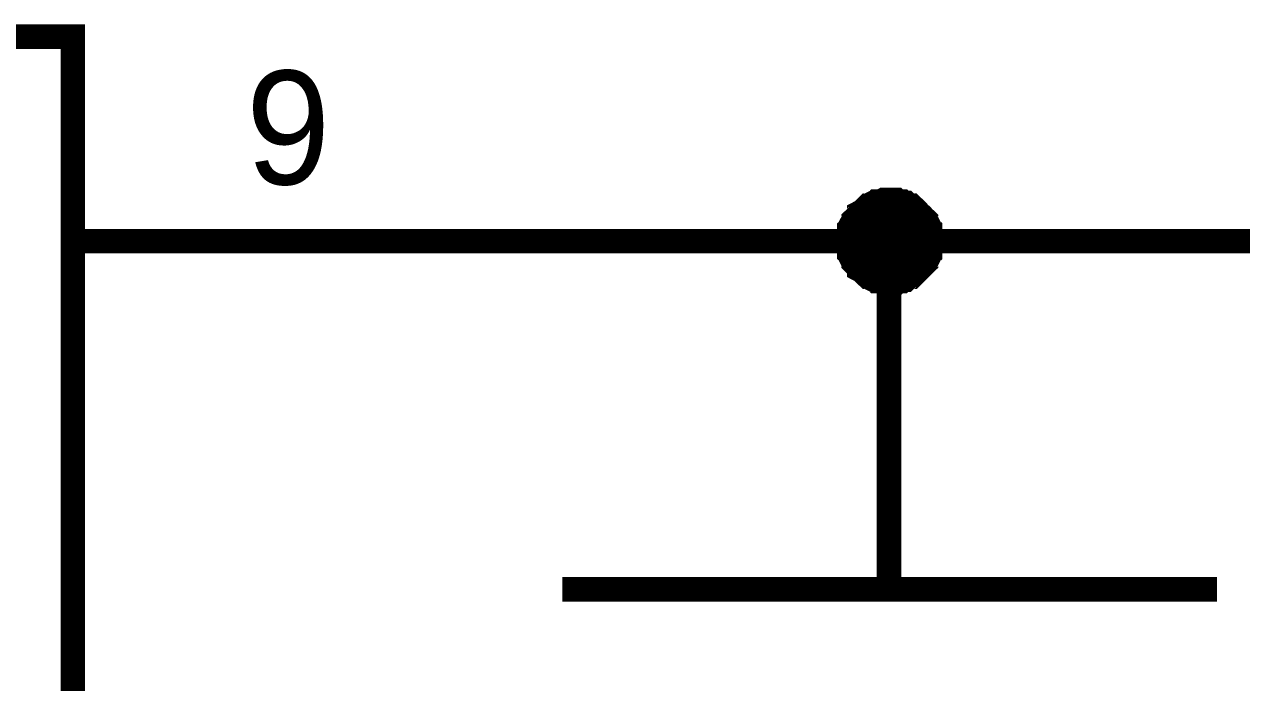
# Model space of a CAD drawing. Extents: x 0 to 594, y 0 to 420.
# Drawn here: x 72.03 to 86.92, y 197.1 to 205.15 of the extents above; entities that cross this region are included whole.
import ezdxf

# ---------------------------------------------------------------- set-up
doc = ezdxf.new("R2010")
doc.units = 0
doc.layers.add('SHEET', color=255, linetype='CONTINUOUS')

msp = doc.modelspace()

# ---------------------------------------------------------------- linework, layer by layer
at = {"layer": 'SHEET', "const_width": 0.3}
msp.add_lwpolyline([(50.131, 204.997), (72.618, 204.997), (72.618, 184.983), (50.131, 184.983), (50.131, 204.997)], close=True, dxfattribs=at)
at = {"layer": 'SHEET'}
for points, const_width in [([(82.099, 202.495), (82.099, 202.512), (82.099, 202.547), (82.099, 202.565), (82.116, 202.599), (82.116, 202.617), (82.116, 202.651), (82.133, 202.669), (82.133, 202.686), (82.151, 202.721), (82.168, 202.738), (82.168, 202.756), (82.186, 202.773), (82.203, 202.79), (82.22, 202.808), (82.238, 202.825), (82.238, 202.842), (82.272, 202.86), (82.29, 202.877), (82.307, 202.895), (82.324, 202.912), (82.342, 202.929), (82.359, 202.929), (82.377, 202.947), (82.411, 202.964), (82.429, 202.964), (82.446, 202.981), (82.481, 202.981), (82.498, 202.981), (82.533, 202.999), (82.55, 202.999), (82.585, 202.999), (82.602, 202.999)], 0.3), ([(82.099, 202.495), (82.099, 202.512), (82.099, 202.547), (82.099, 202.565), (82.116, 202.599), (82.116, 202.617), (82.116, 202.651), (82.133, 202.669), (82.133, 202.686), (82.151, 202.721), (82.168, 202.738), (82.168, 202.756), (82.186, 202.773), (82.203, 202.79), (82.22, 202.808), (82.238, 202.825), (82.238, 202.842), (82.272, 202.86), (82.29, 202.877), (82.307, 202.895), (82.324, 202.912), (82.342, 202.929), (82.359, 202.929), (82.377, 202.947), (82.411, 202.964), (82.429, 202.964), (82.446, 202.981), (82.481, 202.981), (82.498, 202.981), (82.533, 202.999), (82.55, 202.999), (82.585, 202.999), (82.602, 202.999)], 0.3), ([(82.099, 202.495), (82.099, 202.512), (82.099, 202.547), (82.099, 202.565), (82.116, 202.599), (82.116, 202.617), (82.116, 202.651), (82.133, 202.669), (82.133, 202.686), (82.151, 202.721), (82.168, 202.738), (82.168, 202.756), (82.186, 202.773), (82.203, 202.79), (82.22, 202.808), (82.238, 202.825), (82.238, 202.842), (82.272, 202.86), (82.29, 202.877), (82.307, 202.895), (82.324, 202.912), (82.342, 202.929), (82.359, 202.929), (82.377, 202.947), (82.411, 202.964), (82.429, 202.964), (82.446, 202.981), (82.481, 202.981), (82.498, 202.981), (82.533, 202.999), (82.55, 202.999), (82.585, 202.999), (82.602, 202.999)], 0.3), ([(82.099, 202.495), (82.099, 202.512), (82.099, 202.547), (82.099, 202.565), (82.116, 202.599), (82.116, 202.617), (82.116, 202.651), (82.133, 202.669), (82.133, 202.686), (82.151, 202.721), (82.168, 202.738), (82.168, 202.756), (82.186, 202.773), (82.203, 202.79), (82.22, 202.808), (82.238, 202.825), (82.238, 202.842), (82.272, 202.86), (82.29, 202.877), (82.307, 202.895), (82.324, 202.912), (82.342, 202.929), (82.359, 202.929), (82.377, 202.947), (82.411, 202.964), (82.429, 202.964), (82.446, 202.981), (82.481, 202.981), (82.498, 202.981), (82.533, 202.999), (82.55, 202.999), (82.585, 202.999), (82.602, 202.999)], 0.3), ([(82.099, 202.495), (82.099, 202.512), (82.099, 202.547), (82.099, 202.565), (82.116, 202.599), (82.116, 202.617), (82.116, 202.651), (82.133, 202.669), (82.133, 202.686), (82.151, 202.721), (82.168, 202.738), (82.168, 202.756), (82.186, 202.773), (82.203, 202.79), (82.22, 202.808), (82.238, 202.825), (82.238, 202.842), (82.272, 202.86), (82.29, 202.877), (82.307, 202.895), (82.324, 202.912), (82.342, 202.929), (82.359, 202.929), (82.377, 202.947), (82.411, 202.964), (82.429, 202.964), (82.446, 202.981), (82.481, 202.981), (82.498, 202.981), (82.533, 202.999), (82.55, 202.999), (82.585, 202.999), (82.602, 202.999)], 0.3), ([(82.602, 202.999), (82.602, 202.999)], 0.3), ([(82.602, 202.999), (82.637, 202.999), (82.654, 202.999), (82.689, 202.999), (82.706, 202.981), (82.741, 202.981), (82.759, 202.981), (82.776, 202.964), (82.811, 202.964), (82.828, 202.947), (82.845, 202.929), (82.88, 202.929), (82.897, 202.912), (82.915, 202.895), (82.932, 202.877), (82.95, 202.86), (82.967, 202.842), (82.984, 202.825), (83.002, 202.808), (83.019, 202.79), (83.036, 202.773), (83.054, 202.756), (83.054, 202.738), (83.071, 202.721), (83.088, 202.686), (83.088, 202.669), (83.106, 202.651), (83.106, 202.617), (83.106, 202.599), (83.123, 202.565), (83.123, 202.547), (83.123, 202.512), (83.123, 202.495)], 0.3), ([(82.602, 202.999), (82.602, 202.999)], 0.3), ([(82.602, 202.999), (82.637, 202.999), (82.654, 202.999), (82.689, 202.999), (82.706, 202.981), (82.741, 202.981), (82.759, 202.981), (82.776, 202.964), (82.811, 202.964), (82.828, 202.947), (82.845, 202.929), (82.88, 202.929), (82.897, 202.912), (82.915, 202.895), (82.932, 202.877), (82.95, 202.86), (82.967, 202.842), (82.984, 202.825), (83.002, 202.808), (83.019, 202.79), (83.036, 202.773), (83.054, 202.756), (83.054, 202.738), (83.071, 202.721), (83.088, 202.686), (83.088, 202.669), (83.106, 202.651), (83.106, 202.617), (83.106, 202.599), (83.123, 202.565), (83.123, 202.547), (83.123, 202.512), (83.123, 202.495)], 0.3), ([(82.602, 202.999), (82.602, 202.999)], 0.3), ([(82.602, 202.999), (82.637, 202.999), (82.654, 202.999), (82.689, 202.999), (82.706, 202.981), (82.741, 202.981), (82.759, 202.981), (82.776, 202.964), (82.811, 202.964), (82.828, 202.947), (82.845, 202.929), (82.88, 202.929), (82.897, 202.912), (82.915, 202.895), (82.932, 202.877), (82.95, 202.86), (82.967, 202.842), (82.984, 202.825), (83.002, 202.808), (83.019, 202.79), (83.036, 202.773), (83.054, 202.756), (83.054, 202.738), (83.071, 202.721), (83.088, 202.686), (83.088, 202.669), (83.106, 202.651), (83.106, 202.617), (83.106, 202.599), (83.123, 202.565), (83.123, 202.547), (83.123, 202.512), (83.123, 202.495)], 0.3), ([(82.602, 202.999), (82.602, 202.999)], 0.3), ([(82.602, 202.999), (82.637, 202.999), (82.654, 202.999), (82.689, 202.999), (82.706, 202.981), (82.741, 202.981), (82.759, 202.981), (82.776, 202.964), (82.811, 202.964), (82.828, 202.947), (82.845, 202.929), (82.88, 202.929), (82.897, 202.912), (82.915, 202.895), (82.932, 202.877), (82.95, 202.86), (82.967, 202.842), (82.984, 202.825), (83.002, 202.808), (83.019, 202.79), (83.036, 202.773), (83.054, 202.756), (83.054, 202.738), (83.071, 202.721), (83.088, 202.686), (83.088, 202.669), (83.106, 202.651), (83.106, 202.617), (83.106, 202.599), (83.123, 202.565), (83.123, 202.547), (83.123, 202.512), (83.123, 202.495)], 0.3), ([(82.602, 202.999), (82.602, 202.999)], 0.3), ([(82.602, 202.999), (82.637, 202.999), (82.654, 202.999), (82.689, 202.999), (82.706, 202.981), (82.741, 202.981), (82.759, 202.981), (82.776, 202.964), (82.811, 202.964), (82.828, 202.947), (82.845, 202.929), (82.88, 202.929), (82.897, 202.912), (82.915, 202.895), (82.932, 202.877), (82.95, 202.86), (82.967, 202.842), (82.984, 202.825), (83.002, 202.808), (83.019, 202.79), (83.036, 202.773), (83.054, 202.756), (83.054, 202.738), (83.071, 202.721), (83.088, 202.686), (83.088, 202.669), (83.106, 202.651), (83.106, 202.617), (83.106, 202.599), (83.123, 202.565), (83.123, 202.547), (83.123, 202.512), (83.123, 202.495)], 0.3), ([(82.099, 202.495), (82.099, 202.512), (82.099, 202.547), (82.099, 202.565), (82.116, 202.599), (82.116, 202.617), (82.116, 202.651), (82.133, 202.669), (82.133, 202.686), (82.151, 202.721), (82.168, 202.738), (82.168, 202.756), (82.186, 202.773), (82.203, 202.79), (82.22, 202.808), (82.238, 202.825), (82.238, 202.842), (82.272, 202.86), (82.29, 202.877), (82.307, 202.895), (82.324, 202.912), (82.342, 202.929), (82.359, 202.929), (82.377, 202.947), (82.411, 202.964), (82.429, 202.964), (82.446, 202.981), (82.481, 202.981), (82.498, 202.981), (82.533, 202.999), (82.55, 202.999), (82.585, 202.999), (82.602, 202.999)], 0.0991), ([(82.099, 202.495), (82.099, 202.512), (82.099, 202.547), (82.099, 202.565), (82.116, 202.599), (82.116, 202.617), (82.116, 202.651), (82.133, 202.669), (82.133, 202.686), (82.151, 202.721), (82.168, 202.738), (82.168, 202.756), (82.186, 202.773), (82.203, 202.79), (82.22, 202.808), (82.238, 202.825), (82.238, 202.842), (82.272, 202.86), (82.29, 202.877), (82.307, 202.895), (82.324, 202.912), (82.342, 202.929), (82.359, 202.929), (82.377, 202.947), (82.411, 202.964), (82.429, 202.964), (82.446, 202.981), (82.481, 202.981), (82.498, 202.981), (82.533, 202.999), (82.55, 202.999), (82.585, 202.999), (82.602, 202.999)], 0.0991), ([(82.099, 202.495), (82.099, 202.512), (82.099, 202.547), (82.099, 202.565), (82.116, 202.599), (82.116, 202.617), (82.116, 202.651), (82.133, 202.669), (82.133, 202.686), (82.151, 202.721), (82.168, 202.738), (82.168, 202.756), (82.186, 202.773), (82.203, 202.79), (82.22, 202.808), (82.238, 202.825), (82.238, 202.842), (82.272, 202.86), (82.29, 202.877), (82.307, 202.895), (82.324, 202.912), (82.342, 202.929), (82.359, 202.929), (82.377, 202.947), (82.411, 202.964), (82.429, 202.964), (82.446, 202.981), (82.481, 202.981), (82.498, 202.981), (82.533, 202.999), (82.55, 202.999), (82.585, 202.999), (82.602, 202.999)], 0.0991), ([(82.099, 202.495), (82.099, 202.512), (82.099, 202.547), (82.099, 202.565), (82.116, 202.599), (82.116, 202.617), (82.116, 202.651), (82.133, 202.669), (82.133, 202.686), (82.151, 202.721), (82.168, 202.738), (82.168, 202.756), (82.186, 202.773), (82.203, 202.79), (82.22, 202.808), (82.238, 202.825), (82.238, 202.842), (82.272, 202.86), (82.29, 202.877), (82.307, 202.895), (82.324, 202.912), (82.342, 202.929), (82.359, 202.929), (82.377, 202.947), (82.411, 202.964), (82.429, 202.964), (82.446, 202.981), (82.481, 202.981), (82.498, 202.981), (82.533, 202.999), (82.55, 202.999), (82.585, 202.999), (82.602, 202.999)], 0.0991), ([(82.099, 202.495), (82.099, 202.512), (82.099, 202.547), (82.099, 202.565), (82.116, 202.599), (82.116, 202.617), (82.116, 202.651), (82.133, 202.669), (82.133, 202.686), (82.151, 202.721), (82.168, 202.738), (82.168, 202.756), (82.186, 202.773), (82.203, 202.79), (82.22, 202.808), (82.238, 202.825), (82.238, 202.842), (82.272, 202.86), (82.29, 202.877), (82.307, 202.895), (82.324, 202.912), (82.342, 202.929), (82.359, 202.929), (82.377, 202.947), (82.411, 202.964), (82.429, 202.964), (82.446, 202.981), (82.481, 202.981), (82.498, 202.981), (82.533, 202.999), (82.55, 202.999), (82.585, 202.999), (82.602, 202.999)], 0.0991), ([(82.602, 202.999), (82.602, 202.999)], 0.0991), ([(82.602, 202.999), (82.637, 202.999), (82.654, 202.999), (82.689, 202.999), (82.706, 202.981), (82.741, 202.981), (82.759, 202.981), (82.776, 202.964), (82.811, 202.964), (82.828, 202.947), (82.845, 202.929), (82.88, 202.929), (82.897, 202.912), (82.915, 202.895), (82.932, 202.877), (82.95, 202.86), (82.967, 202.842), (82.984, 202.825), (83.002, 202.808), (83.019, 202.79), (83.036, 202.773), (83.054, 202.756), (83.054, 202.738), (83.071, 202.721), (83.088, 202.686), (83.088, 202.669), (83.106, 202.651), (83.106, 202.617), (83.106, 202.599), (83.123, 202.565), (83.123, 202.547), (83.123, 202.512), (83.123, 202.495)], 0.0991), ([(82.602, 202.999), (82.602, 202.999)], 0.0991), ([(82.602, 202.999), (82.637, 202.999), (82.654, 202.999), (82.689, 202.999), (82.706, 202.981), (82.741, 202.981), (82.759, 202.981), (82.776, 202.964), (82.811, 202.964), (82.828, 202.947), (82.845, 202.929), (82.88, 202.929), (82.897, 202.912), (82.915, 202.895), (82.932, 202.877), (82.95, 202.86), (82.967, 202.842), (82.984, 202.825), (83.002, 202.808), (83.019, 202.79), (83.036, 202.773), (83.054, 202.756), (83.054, 202.738), (83.071, 202.721), (83.088, 202.686), (83.088, 202.669), (83.106, 202.651), (83.106, 202.617), (83.106, 202.599), (83.123, 202.565), (83.123, 202.547), (83.123, 202.512), (83.123, 202.495)], 0.0991), ([(82.602, 202.999), (82.602, 202.999)], 0.0991), ([(82.602, 202.999), (82.637, 202.999), (82.654, 202.999), (82.689, 202.999), (82.706, 202.981), (82.741, 202.981), (82.759, 202.981), (82.776, 202.964), (82.811, 202.964), (82.828, 202.947), (82.845, 202.929), (82.88, 202.929), (82.897, 202.912), (82.915, 202.895), (82.932, 202.877), (82.95, 202.86), (82.967, 202.842), (82.984, 202.825), (83.002, 202.808), (83.019, 202.79), (83.036, 202.773), (83.054, 202.756), (83.054, 202.738), (83.071, 202.721), (83.088, 202.686), (83.088, 202.669), (83.106, 202.651), (83.106, 202.617), (83.106, 202.599), (83.123, 202.565), (83.123, 202.547), (83.123, 202.512), (83.123, 202.495)], 0.0991), ([(82.602, 202.999), (82.602, 202.999)], 0.0991), ([(82.602, 202.999), (82.637, 202.999), (82.654, 202.999), (82.689, 202.999), (82.706, 202.981), (82.741, 202.981), (82.759, 202.981), (82.776, 202.964), (82.811, 202.964), (82.828, 202.947), (82.845, 202.929), (82.88, 202.929), (82.897, 202.912), (82.915, 202.895), (82.932, 202.877), (82.95, 202.86), (82.967, 202.842), (82.984, 202.825), (83.002, 202.808), (83.019, 202.79), (83.036, 202.773), (83.054, 202.756), (83.054, 202.738), (83.071, 202.721), (83.088, 202.686), (83.088, 202.669), (83.106, 202.651), (83.106, 202.617), (83.106, 202.599), (83.123, 202.565), (83.123, 202.547), (83.123, 202.512), (83.123, 202.495)], 0.0991), ([(82.602, 202.999), (82.602, 202.999)], 0.0991), ([(82.602, 202.999), (82.637, 202.999), (82.654, 202.999), (82.689, 202.999), (82.706, 202.981), (82.741, 202.981), (82.759, 202.981), (82.776, 202.964), (82.811, 202.964), (82.828, 202.947), (82.845, 202.929), (82.88, 202.929), (82.897, 202.912), (82.915, 202.895), (82.932, 202.877), (82.95, 202.86), (82.967, 202.842), (82.984, 202.825), (83.002, 202.808), (83.019, 202.79), (83.036, 202.773), (83.054, 202.756), (83.054, 202.738), (83.071, 202.721), (83.088, 202.686), (83.088, 202.669), (83.106, 202.651), (83.106, 202.617), (83.106, 202.599), (83.123, 202.565), (83.123, 202.547), (83.123, 202.512), (83.123, 202.495)], 0.0991), ([(72.618, 202.495), (77.619, 202.495)], 0.3), ([(77.619, 202.495), (82.602, 202.495), (82.602, 202.495), (102.606, 202.495), (102.606, 202.495), (115.091, 202.495)], 0.3), ([(82.602, 201.991), (82.585, 201.991), (82.55, 201.991), (82.533, 201.991), (82.498, 202.009), (82.481, 202.009), (82.446, 202.009), (82.429, 202.026), (82.411, 202.026), (82.377, 202.043), (82.359, 202.061), (82.342, 202.061), (82.324, 202.078), (82.307, 202.095), (82.29, 202.113), (82.272, 202.13), (82.238, 202.148), (82.238, 202.165), (82.22, 202.182), (82.203, 202.2), (82.186, 202.217), (82.168, 202.234), (82.168, 202.252), (82.151, 202.269), (82.133, 202.304), (82.133, 202.321), (82.116, 202.339), (82.116, 202.373), (82.116, 202.391), (82.099, 202.426), (82.099, 202.443), (82.099, 202.478), (82.099, 202.495)], 0.3), ([(82.099, 202.495), (82.099, 202.495)], 0.3), ([(82.602, 201.991), (82.585, 201.991), (82.55, 201.991), (82.533, 201.991), (82.498, 202.009), (82.481, 202.009), (82.446, 202.009), (82.429, 202.026), (82.411, 202.026), (82.377, 202.043), (82.359, 202.061), (82.342, 202.061), (82.324, 202.078), (82.307, 202.095), (82.29, 202.113), (82.272, 202.13), (82.238, 202.148), (82.238, 202.165), (82.22, 202.182), (82.203, 202.2), (82.186, 202.217), (82.168, 202.234), (82.168, 202.252), (82.151, 202.269), (82.133, 202.304), (82.133, 202.321), (82.116, 202.339), (82.116, 202.373), (82.116, 202.391), (82.099, 202.426), (82.099, 202.443), (82.099, 202.478), (82.099, 202.495)], 0.3), ([(82.099, 202.495), (82.099, 202.495)], 0.3), ([(82.602, 201.991), (82.585, 201.991), (82.55, 201.991), (82.533, 201.991), (82.498, 202.009), (82.481, 202.009), (82.446, 202.009), (82.429, 202.026), (82.411, 202.026), (82.377, 202.043), (82.359, 202.061), (82.342, 202.061), (82.324, 202.078), (82.307, 202.095), (82.29, 202.113), (82.272, 202.13), (82.238, 202.148), (82.238, 202.165), (82.22, 202.182), (82.203, 202.2), (82.186, 202.217), (82.168, 202.234), (82.168, 202.252), (82.151, 202.269), (82.133, 202.304), (82.133, 202.321), (82.116, 202.339), (82.116, 202.373), (82.116, 202.391), (82.099, 202.426), (82.099, 202.443), (82.099, 202.478), (82.099, 202.495)], 0.3), ([(82.099, 202.495), (82.099, 202.495)], 0.3), ([(82.602, 201.991), (82.585, 201.991), (82.55, 201.991), (82.533, 201.991), (82.498, 202.009), (82.481, 202.009), (82.446, 202.009), (82.429, 202.026), (82.411, 202.026), (82.377, 202.043), (82.359, 202.061), (82.342, 202.061), (82.324, 202.078), (82.307, 202.095), (82.29, 202.113), (82.272, 202.13), (82.238, 202.148), (82.238, 202.165), (82.22, 202.182), (82.203, 202.2), (82.186, 202.217), (82.168, 202.234), (82.168, 202.252), (82.151, 202.269), (82.133, 202.304), (82.133, 202.321), (82.116, 202.339), (82.116, 202.373), (82.116, 202.391), (82.099, 202.426), (82.099, 202.443), (82.099, 202.478), (82.099, 202.495)], 0.3), ([(82.099, 202.495), (82.099, 202.495)], 0.3), ([(82.602, 201.991), (82.585, 201.991), (82.55, 201.991), (82.533, 201.991), (82.498, 202.009), (82.481, 202.009), (82.446, 202.009), (82.429, 202.026), (82.411, 202.026), (82.377, 202.043), (82.359, 202.061), (82.342, 202.061), (82.324, 202.078), (82.307, 202.095), (82.29, 202.113), (82.272, 202.13), (82.238, 202.148), (82.238, 202.165), (82.22, 202.182), (82.203, 202.2), (82.186, 202.217), (82.168, 202.234), (82.168, 202.252), (82.151, 202.269), (82.133, 202.304), (82.133, 202.321), (82.116, 202.339), (82.116, 202.373), (82.116, 202.391), (82.099, 202.426), (82.099, 202.443), (82.099, 202.478), (82.099, 202.495)], 0.3), ([(82.099, 202.495), (82.099, 202.495)], 0.3), ([(82.602, 201.991), (82.585, 201.991), (82.55, 201.991), (82.533, 201.991), (82.498, 202.009), (82.481, 202.009), (82.446, 202.009), (82.429, 202.026), (82.411, 202.026), (82.377, 202.043), (82.359, 202.061), (82.342, 202.061), (82.324, 202.078), (82.307, 202.095), (82.29, 202.113), (82.272, 202.13), (82.238, 202.148), (82.238, 202.165), (82.22, 202.182), (82.203, 202.2), (82.186, 202.217), (82.168, 202.234), (82.168, 202.252), (82.151, 202.269), (82.133, 202.304), (82.133, 202.321), (82.116, 202.339), (82.116, 202.373), (82.116, 202.391), (82.099, 202.426), (82.099, 202.443), (82.099, 202.478), (82.099, 202.495)], 0.0991), ([(82.099, 202.495), (82.099, 202.495)], 0.0991), ([(82.602, 201.991), (82.585, 201.991), (82.55, 201.991), (82.533, 201.991), (82.498, 202.009), (82.481, 202.009), (82.446, 202.009), (82.429, 202.026), (82.411, 202.026), (82.377, 202.043), (82.359, 202.061), (82.342, 202.061), (82.324, 202.078), (82.307, 202.095), (82.29, 202.113), (82.272, 202.13), (82.238, 202.148), (82.238, 202.165), (82.22, 202.182), (82.203, 202.2), (82.186, 202.217), (82.168, 202.234), (82.168, 202.252), (82.151, 202.269), (82.133, 202.304), (82.133, 202.321), (82.116, 202.339), (82.116, 202.373), (82.116, 202.391), (82.099, 202.426), (82.099, 202.443), (82.099, 202.478), (82.099, 202.495)], 0.0991), ([(82.099, 202.495), (82.099, 202.495)], 0.0991), ([(82.602, 201.991), (82.585, 201.991), (82.55, 201.991), (82.533, 201.991), (82.498, 202.009), (82.481, 202.009), (82.446, 202.009), (82.429, 202.026), (82.411, 202.026), (82.377, 202.043), (82.359, 202.061), (82.342, 202.061), (82.324, 202.078), (82.307, 202.095), (82.29, 202.113), (82.272, 202.13), (82.238, 202.148), (82.238, 202.165), (82.22, 202.182), (82.203, 202.2), (82.186, 202.217), (82.168, 202.234), (82.168, 202.252), (82.151, 202.269), (82.133, 202.304), (82.133, 202.321), (82.116, 202.339), (82.116, 202.373), (82.116, 202.391), (82.099, 202.426), (82.099, 202.443), (82.099, 202.478), (82.099, 202.495)], 0.0991), ([(82.099, 202.495), (82.099, 202.495)], 0.0991), ([(82.602, 201.991), (82.585, 201.991), (82.55, 201.991), (82.533, 201.991), (82.498, 202.009), (82.481, 202.009), (82.446, 202.009), (82.429, 202.026), (82.411, 202.026), (82.377, 202.043), (82.359, 202.061), (82.342, 202.061), (82.324, 202.078), (82.307, 202.095), (82.29, 202.113), (82.272, 202.13), (82.238, 202.148), (82.238, 202.165), (82.22, 202.182), (82.203, 202.2), (82.186, 202.217), (82.168, 202.234), (82.168, 202.252), (82.151, 202.269), (82.133, 202.304), (82.133, 202.321), (82.116, 202.339), (82.116, 202.373), (82.116, 202.391), (82.099, 202.426), (82.099, 202.443), (82.099, 202.478), (82.099, 202.495)], 0.0991), ([(82.099, 202.495), (82.099, 202.495)], 0.0991), ([(82.602, 201.991), (82.585, 201.991), (82.55, 201.991), (82.533, 201.991), (82.498, 202.009), (82.481, 202.009), (82.446, 202.009), (82.429, 202.026), (82.411, 202.026), (82.377, 202.043), (82.359, 202.061), (82.342, 202.061), (82.324, 202.078), (82.307, 202.095), (82.29, 202.113), (82.272, 202.13), (82.238, 202.148), (82.238, 202.165), (82.22, 202.182), (82.203, 202.2), (82.186, 202.217), (82.168, 202.234), (82.168, 202.252), (82.151, 202.269), (82.133, 202.304), (82.133, 202.321), (82.116, 202.339), (82.116, 202.373), (82.116, 202.391), (82.099, 202.426), (82.099, 202.443), (82.099, 202.478), (82.099, 202.495)], 0.0991), ([(82.099, 202.495), (82.099, 202.495)], 0.0991), ([(83.123, 202.495), (83.123, 202.478), (83.123, 202.443), (83.123, 202.426), (83.106, 202.391), (83.106, 202.373), (83.106, 202.339), (83.088, 202.321), (83.088, 202.304), (83.071, 202.269), (83.054, 202.252), (83.054, 202.234), (83.036, 202.217), (83.019, 202.2), (83.002, 202.182), (82.984, 202.165), (82.967, 202.148), (82.95, 202.13), (82.932, 202.113), (82.915, 202.095), (82.897, 202.078), (82.88, 202.061), (82.845, 202.061), (82.828, 202.043), (82.811, 202.026), (82.776, 202.026), (82.759, 202.009), (82.741, 202.009), (82.706, 202.009), (82.689, 201.991), (82.654, 201.991), (82.637, 201.991), (82.602, 201.991)], 0.3), ([(82.602, 198.239), (82.602, 202.495)], 0.3), ([(83.123, 202.495), (83.123, 202.478), (83.123, 202.443), (83.123, 202.426), (83.106, 202.391), (83.106, 202.373), (83.106, 202.339), (83.088, 202.321), (83.088, 202.304), (83.071, 202.269), (83.054, 202.252), (83.054, 202.234), (83.036, 202.217), (83.019, 202.2), (83.002, 202.182), (82.984, 202.165), (82.967, 202.148), (82.95, 202.13), (82.932, 202.113), (82.915, 202.095), (82.897, 202.078), (82.88, 202.061), (82.845, 202.061), (82.828, 202.043), (82.811, 202.026), (82.776, 202.026), (82.759, 202.009), (82.741, 202.009), (82.706, 202.009), (82.689, 201.991), (82.654, 201.991), (82.637, 201.991), (82.602, 201.991)], 0.3), ([(83.123, 202.495), (83.123, 202.478), (83.123, 202.443), (83.123, 202.426), (83.106, 202.391), (83.106, 202.373), (83.106, 202.339), (83.088, 202.321), (83.088, 202.304), (83.071, 202.269), (83.054, 202.252), (83.054, 202.234), (83.036, 202.217), (83.019, 202.2), (83.002, 202.182), (82.984, 202.165), (82.967, 202.148), (82.95, 202.13), (82.932, 202.113), (82.915, 202.095), (82.897, 202.078), (82.88, 202.061), (82.845, 202.061), (82.828, 202.043), (82.811, 202.026), (82.776, 202.026), (82.759, 202.009), (82.741, 202.009), (82.706, 202.009), (82.689, 201.991), (82.654, 201.991), (82.637, 201.991), (82.602, 201.991)], 0.3), ([(83.123, 202.495), (83.123, 202.478), (83.123, 202.443), (83.123, 202.426), (83.106, 202.391), (83.106, 202.373), (83.106, 202.339), (83.088, 202.321), (83.088, 202.304), (83.071, 202.269), (83.054, 202.252), (83.054, 202.234), (83.036, 202.217), (83.019, 202.2), (83.002, 202.182), (82.984, 202.165), (82.967, 202.148), (82.95, 202.13), (82.932, 202.113), (82.915, 202.095), (82.897, 202.078), (82.88, 202.061), (82.845, 202.061), (82.828, 202.043), (82.811, 202.026), (82.776, 202.026), (82.759, 202.009), (82.741, 202.009), (82.706, 202.009), (82.689, 201.991), (82.654, 201.991), (82.637, 201.991), (82.602, 201.991)], 0.3), ([(83.123, 202.495), (83.123, 202.478), (83.123, 202.443), (83.123, 202.426), (83.106, 202.391), (83.106, 202.373), (83.106, 202.339), (83.088, 202.321), (83.088, 202.304), (83.071, 202.269), (83.054, 202.252), (83.054, 202.234), (83.036, 202.217), (83.019, 202.2), (83.002, 202.182), (82.984, 202.165), (82.967, 202.148), (82.95, 202.13), (82.932, 202.113), (82.915, 202.095), (82.897, 202.078), (82.88, 202.061), (82.845, 202.061), (82.828, 202.043), (82.811, 202.026), (82.776, 202.026), (82.759, 202.009), (82.741, 202.009), (82.706, 202.009), (82.689, 201.991), (82.654, 201.991), (82.637, 201.991), (82.602, 201.991)], 0.3), ([(83.123, 202.495), (83.123, 202.478), (83.123, 202.443), (83.123, 202.426), (83.106, 202.391), (83.106, 202.373), (83.106, 202.339), (83.088, 202.321), (83.088, 202.304), (83.071, 202.269), (83.054, 202.252), (83.054, 202.234), (83.036, 202.217), (83.019, 202.2), (83.002, 202.182), (82.984, 202.165), (82.967, 202.148), (82.95, 202.13), (82.932, 202.113), (82.915, 202.095), (82.897, 202.078), (82.88, 202.061), (82.845, 202.061), (82.828, 202.043), (82.811, 202.026), (82.776, 202.026), (82.759, 202.009), (82.741, 202.009), (82.706, 202.009), (82.689, 201.991), (82.654, 201.991), (82.637, 201.991), (82.602, 201.991)], 0.0991), ([(83.123, 202.495), (83.123, 202.478), (83.123, 202.443), (83.123, 202.426), (83.106, 202.391), (83.106, 202.373), (83.106, 202.339), (83.088, 202.321), (83.088, 202.304), (83.071, 202.269), (83.054, 202.252), (83.054, 202.234), (83.036, 202.217), (83.019, 202.2), (83.002, 202.182), (82.984, 202.165), (82.967, 202.148), (82.95, 202.13), (82.932, 202.113), (82.915, 202.095), (82.897, 202.078), (82.88, 202.061), (82.845, 202.061), (82.828, 202.043), (82.811, 202.026), (82.776, 202.026), (82.759, 202.009), (82.741, 202.009), (82.706, 202.009), (82.689, 201.991), (82.654, 201.991), (82.637, 201.991), (82.602, 201.991)], 0.0991), ([(83.123, 202.495), (83.123, 202.478), (83.123, 202.443), (83.123, 202.426), (83.106, 202.391), (83.106, 202.373), (83.106, 202.339), (83.088, 202.321), (83.088, 202.304), (83.071, 202.269), (83.054, 202.252), (83.054, 202.234), (83.036, 202.217), (83.019, 202.2), (83.002, 202.182), (82.984, 202.165), (82.967, 202.148), (82.95, 202.13), (82.932, 202.113), (82.915, 202.095), (82.897, 202.078), (82.88, 202.061), (82.845, 202.061), (82.828, 202.043), (82.811, 202.026), (82.776, 202.026), (82.759, 202.009), (82.741, 202.009), (82.706, 202.009), (82.689, 201.991), (82.654, 201.991), (82.637, 201.991), (82.602, 201.991)], 0.0991), ([(83.123, 202.495), (83.123, 202.478), (83.123, 202.443), (83.123, 202.426), (83.106, 202.391), (83.106, 202.373), (83.106, 202.339), (83.088, 202.321), (83.088, 202.304), (83.071, 202.269), (83.054, 202.252), (83.054, 202.234), (83.036, 202.217), (83.019, 202.2), (83.002, 202.182), (82.984, 202.165), (82.967, 202.148), (82.95, 202.13), (82.932, 202.113), (82.915, 202.095), (82.897, 202.078), (82.88, 202.061), (82.845, 202.061), (82.828, 202.043), (82.811, 202.026), (82.776, 202.026), (82.759, 202.009), (82.741, 202.009), (82.706, 202.009), (82.689, 201.991), (82.654, 201.991), (82.637, 201.991), (82.602, 201.991)], 0.0991), ([(83.123, 202.495), (83.123, 202.478), (83.123, 202.443), (83.123, 202.426), (83.106, 202.391), (83.106, 202.373), (83.106, 202.339), (83.088, 202.321), (83.088, 202.304), (83.071, 202.269), (83.054, 202.252), (83.054, 202.234), (83.036, 202.217), (83.019, 202.2), (83.002, 202.182), (82.984, 202.165), (82.967, 202.148), (82.95, 202.13), (82.932, 202.113), (82.915, 202.095), (82.897, 202.078), (82.88, 202.061), (82.845, 202.061), (82.828, 202.043), (82.811, 202.026), (82.776, 202.026), (82.759, 202.009), (82.741, 202.009), (82.706, 202.009), (82.689, 201.991), (82.654, 201.991), (82.637, 201.991), (82.602, 201.991)], 0.0991), ([(83.123, 202.495), (83.123, 202.495), (83.123, 202.495), (83.123, 202.495), (83.123, 202.495), (83.123, 202.495), (83.123, 202.495), (83.123, 202.495), (83.123, 202.495), (83.123, 202.495), (83.123, 202.495), (83.123, 202.495), (83.123, 202.495), (83.123, 202.495), (83.123, 202.495), (83.123, 202.495), (83.123, 202.495), (83.123, 202.495), (83.123, 202.495), (83.123, 202.495), (83.123, 202.495), (83.123, 202.495), (83.123, 202.495), (83.123, 202.495), (83.123, 202.495), (83.123, 202.495), (83.123, 202.495), (83.123, 202.495), (83.123, 202.495), (83.123, 202.495), (83.123, 202.495), (83.123, 202.495), (83.123, 202.495)], 0.3), ([(83.123, 202.495), (83.123, 202.495)], 0.3), ([(83.123, 202.495), (83.123, 202.495), (83.123, 202.495), (83.123, 202.495), (83.123, 202.495), (83.123, 202.495), (83.123, 202.495), (83.123, 202.495), (83.123, 202.495), (83.123, 202.495), (83.123, 202.495), (83.123, 202.495), (83.123, 202.495), (83.123, 202.495), (83.123, 202.495), (83.123, 202.495), (83.123, 202.495), (83.123, 202.495), (83.123, 202.495), (83.123, 202.495), (83.123, 202.495), (83.123, 202.495), (83.123, 202.495), (83.123, 202.495), (83.123, 202.495), (83.123, 202.495), (83.123, 202.495), (83.123, 202.495), (83.123, 202.495), (83.123, 202.495), (83.123, 202.495), (83.123, 202.495), (83.123, 202.495)], 0.3), ([(83.123, 202.495), (83.123, 202.495)], 0.3), ([(83.123, 202.495), (83.123, 202.495), (83.123, 202.495), (83.123, 202.495), (83.123, 202.495), (83.123, 202.495), (83.123, 202.495), (83.123, 202.495), (83.123, 202.495), (83.123, 202.495), (83.123, 202.495), (83.123, 202.495), (83.123, 202.495), (83.123, 202.495), (83.123, 202.495), (83.123, 202.495), (83.123, 202.495), (83.123, 202.495), (83.123, 202.495), (83.123, 202.495), (83.123, 202.495), (83.123, 202.495), (83.123, 202.495), (83.123, 202.495), (83.123, 202.495), (83.123, 202.495), (83.123, 202.495), (83.123, 202.495), (83.123, 202.495), (83.123, 202.495), (83.123, 202.495), (83.123, 202.495), (83.123, 202.495)], 0.3), ([(83.123, 202.495), (83.123, 202.495)], 0.3), ([(83.123, 202.495), (83.123, 202.495), (83.123, 202.495), (83.123, 202.495), (83.123, 202.495), (83.123, 202.495), (83.123, 202.495), (83.123, 202.495), (83.123, 202.495), (83.123, 202.495), (83.123, 202.495), (83.123, 202.495), (83.123, 202.495), (83.123, 202.495), (83.123, 202.495), (83.123, 202.495), (83.123, 202.495), (83.123, 202.495), (83.123, 202.495), (83.123, 202.495), (83.123, 202.495), (83.123, 202.495), (83.123, 202.495), (83.123, 202.495), (83.123, 202.495), (83.123, 202.495), (83.123, 202.495), (83.123, 202.495), (83.123, 202.495), (83.123, 202.495), (83.123, 202.495), (83.123, 202.495), (83.123, 202.495)], 0.3), ([(83.123, 202.495), (83.123, 202.495)], 0.3), ([(83.123, 202.495), (83.123, 202.495), (83.123, 202.495), (83.123, 202.495), (83.123, 202.495), (83.123, 202.495), (83.123, 202.495), (83.123, 202.495), (83.123, 202.495), (83.123, 202.495), (83.123, 202.495), (83.123, 202.495), (83.123, 202.495), (83.123, 202.495), (83.123, 202.495), (83.123, 202.495), (83.123, 202.495), (83.123, 202.495), (83.123, 202.495), (83.123, 202.495), (83.123, 202.495), (83.123, 202.495), (83.123, 202.495), (83.123, 202.495), (83.123, 202.495), (83.123, 202.495), (83.123, 202.495), (83.123, 202.495), (83.123, 202.495), (83.123, 202.495), (83.123, 202.495), (83.123, 202.495), (83.123, 202.495)], 0.3), ([(83.123, 202.495), (83.123, 202.495)], 0.3), ([(83.123, 202.495), (83.123, 202.495), (83.123, 202.495), (83.123, 202.495), (83.123, 202.495), (83.123, 202.495), (83.123, 202.495), (83.123, 202.495), (83.123, 202.495), (83.123, 202.495), (83.123, 202.495), (83.123, 202.495), (83.123, 202.495), (83.123, 202.495), (83.123, 202.495), (83.123, 202.495), (83.123, 202.495), (83.123, 202.495), (83.123, 202.495), (83.123, 202.495), (83.123, 202.495), (83.123, 202.495), (83.123, 202.495), (83.123, 202.495), (83.123, 202.495), (83.123, 202.495), (83.123, 202.495), (83.123, 202.495), (83.123, 202.495), (83.123, 202.495), (83.123, 202.495), (83.123, 202.495), (83.123, 202.495)], 0.0991), ([(83.123, 202.495), (83.123, 202.495)], 0.0991), ([(83.123, 202.495), (83.123, 202.495), (83.123, 202.495), (83.123, 202.495), (83.123, 202.495), (83.123, 202.495), (83.123, 202.495), (83.123, 202.495), (83.123, 202.495), (83.123, 202.495), (83.123, 202.495), (83.123, 202.495), (83.123, 202.495), (83.123, 202.495), (83.123, 202.495), (83.123, 202.495), (83.123, 202.495), (83.123, 202.495), (83.123, 202.495), (83.123, 202.495), (83.123, 202.495), (83.123, 202.495), (83.123, 202.495), (83.123, 202.495), (83.123, 202.495), (83.123, 202.495), (83.123, 202.495), (83.123, 202.495), (83.123, 202.495), (83.123, 202.495), (83.123, 202.495), (83.123, 202.495), (83.123, 202.495)], 0.0991), ([(83.123, 202.495), (83.123, 202.495)], 0.0991), ([(83.123, 202.495), (83.123, 202.495), (83.123, 202.495), (83.123, 202.495), (83.123, 202.495), (83.123, 202.495), (83.123, 202.495), (83.123, 202.495), (83.123, 202.495), (83.123, 202.495), (83.123, 202.495), (83.123, 202.495), (83.123, 202.495), (83.123, 202.495), (83.123, 202.495), (83.123, 202.495), (83.123, 202.495), (83.123, 202.495), (83.123, 202.495), (83.123, 202.495), (83.123, 202.495), (83.123, 202.495), (83.123, 202.495), (83.123, 202.495), (83.123, 202.495), (83.123, 202.495), (83.123, 202.495), (83.123, 202.495), (83.123, 202.495), (83.123, 202.495), (83.123, 202.495), (83.123, 202.495), (83.123, 202.495)], 0.0991), ([(83.123, 202.495), (83.123, 202.495)], 0.0991), ([(83.123, 202.495), (83.123, 202.495), (83.123, 202.495), (83.123, 202.495), (83.123, 202.495), (83.123, 202.495), (83.123, 202.495), (83.123, 202.495), (83.123, 202.495), (83.123, 202.495), (83.123, 202.495), (83.123, 202.495), (83.123, 202.495), (83.123, 202.495), (83.123, 202.495), (83.123, 202.495), (83.123, 202.495), (83.123, 202.495), (83.123, 202.495), (83.123, 202.495), (83.123, 202.495), (83.123, 202.495), (83.123, 202.495), (83.123, 202.495), (83.123, 202.495), (83.123, 202.495), (83.123, 202.495), (83.123, 202.495), (83.123, 202.495), (83.123, 202.495), (83.123, 202.495), (83.123, 202.495), (83.123, 202.495)], 0.0991), ([(83.123, 202.495), (83.123, 202.495)], 0.0991), ([(83.123, 202.495), (83.123, 202.495), (83.123, 202.495), (83.123, 202.495), (83.123, 202.495), (83.123, 202.495), (83.123, 202.495), (83.123, 202.495), (83.123, 202.495), (83.123, 202.495), (83.123, 202.495), (83.123, 202.495), (83.123, 202.495), (83.123, 202.495), (83.123, 202.495), (83.123, 202.495), (83.123, 202.495), (83.123, 202.495), (83.123, 202.495), (83.123, 202.495), (83.123, 202.495), (83.123, 202.495), (83.123, 202.495), (83.123, 202.495), (83.123, 202.495), (83.123, 202.495), (83.123, 202.495), (83.123, 202.495), (83.123, 202.495), (83.123, 202.495), (83.123, 202.495), (83.123, 202.495), (83.123, 202.495)], 0.0991), ([(83.123, 202.495), (83.123, 202.495)], 0.0991), ([(86.613, 198.239), (78.608, 198.239)], 0.3)]:
    msp.add_lwpolyline(points, dxfattribs=dict(at, const_width=const_width))
at = {"layer": 'SHEET', "const_width": 0.508}
msp.add_lwpolyline([(82.246, 202.5, 1), (82.754, 202.5, 1)], format="xyb", close=True, dxfattribs=at)

# ---------------------------------------------------------------- texts
at = {"layer": 'SHEET'}
msp.add_text('9', height=1.39, dxfattribs=at).set_placement((74.736, 203.19))

doc.saveas('drawing.dxf')
